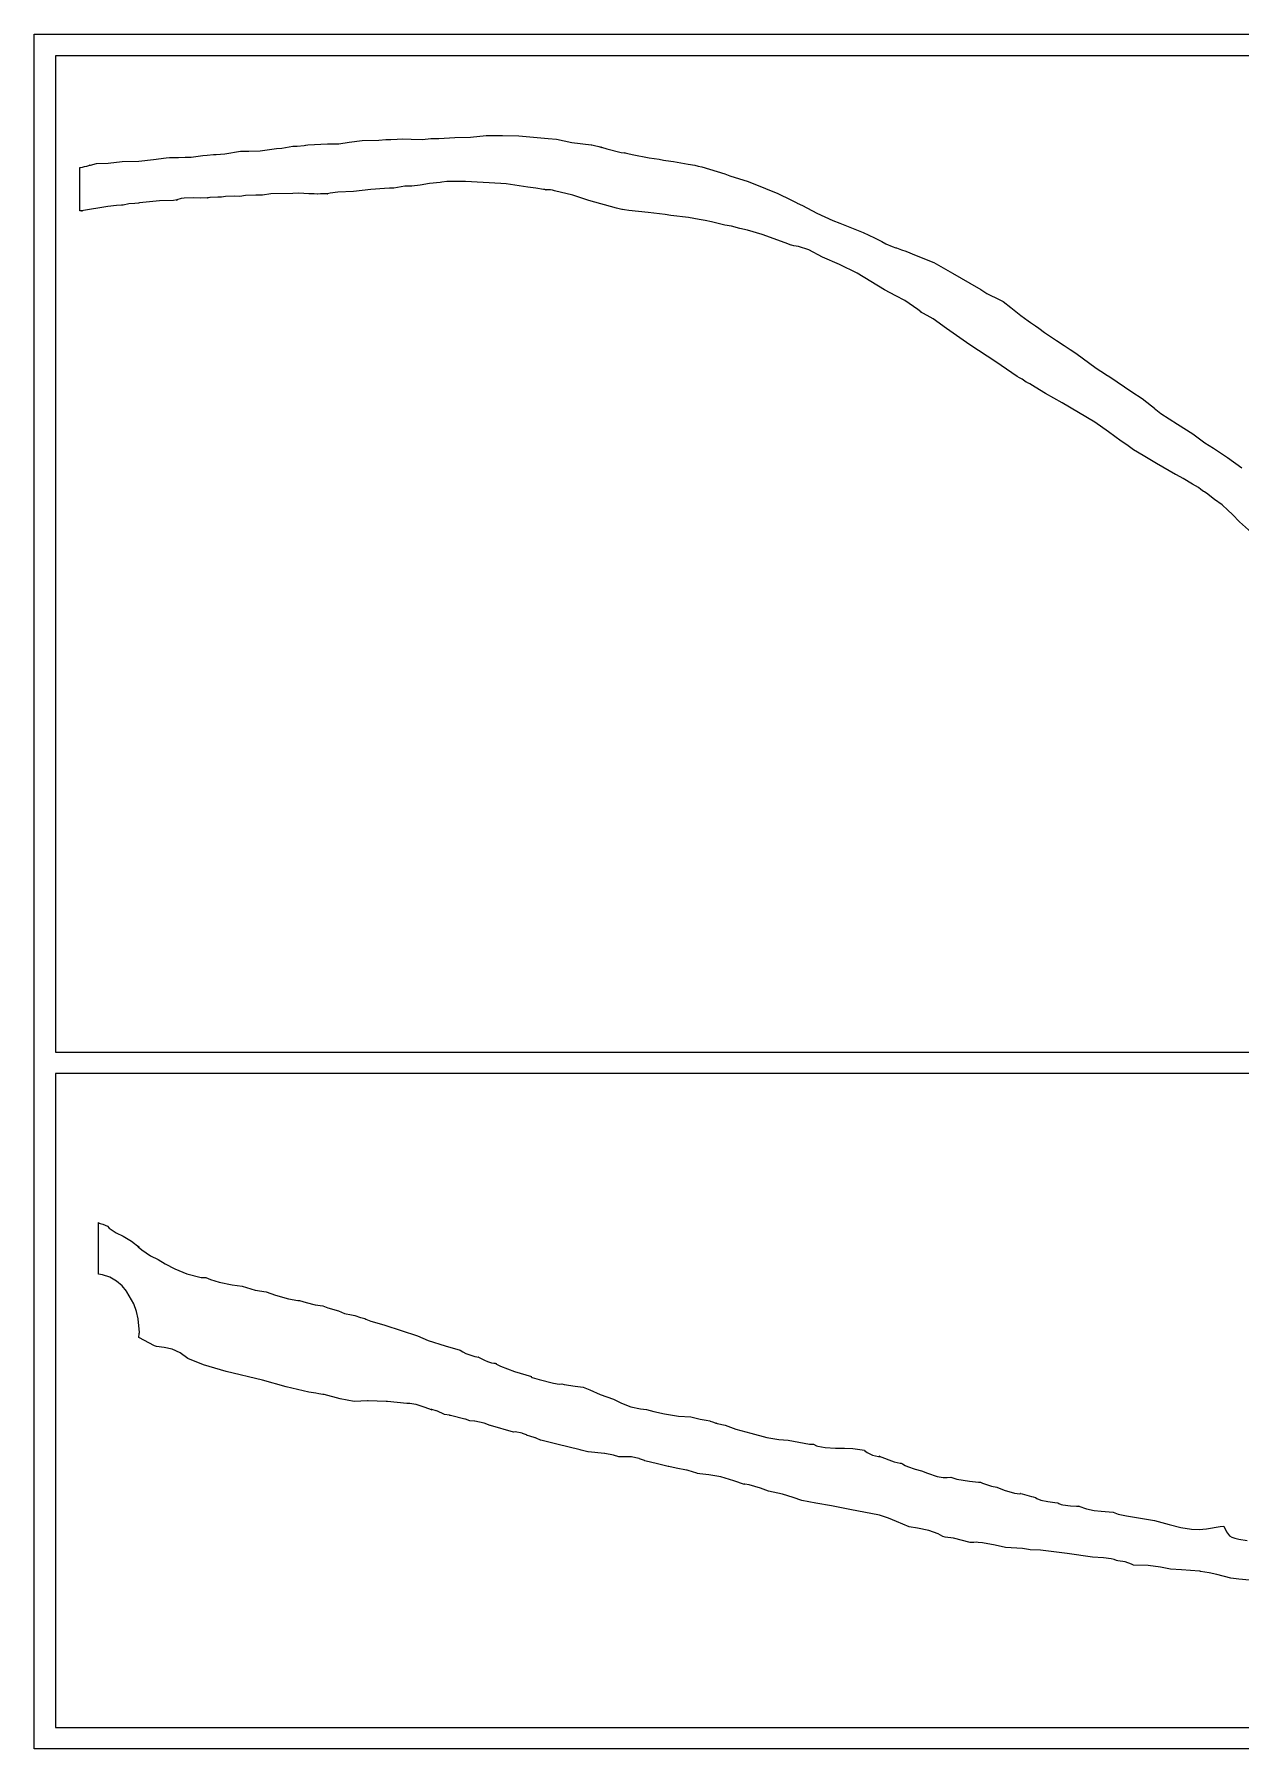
# Model space of a CAD drawing. Extents: x -2 to 804, y 122 to 569.
# Drawn here: x -2 to 223.8, y 121.8 to 442.6 of the extents above; entities that cross this region are included whole.
import ezdxf

# ---------------------------------------------------------------- set-up
doc = ezdxf.new("R2010")
doc.units = 0

msp = doc.modelspace()

# ---------------------------------------------------------------- linework, layer by layer
at = {"layer": '073'}
for p, q in [((-1.99988, 252.148), (-1.99988, 442.608)), ((-1.99988, 442.608), (241.934, 442.608)), ((241.934, 438.607), (1.99988, 438.607)), ((1.99988, 438.607), (1.99988, 252.148)), ((79.64818, 423.37959), (82.55912, 423.69897)), ((82.55912, 423.69897), (85.6323, 423.64417)), ((85.6323, 423.64417), (88.68639, 423.58317)), ((88.68639, 423.58317), (94.17701, 423.09586)), ((33.69388, 420.21888), (36.59707, 420.71651)), ((36.59707, 420.71651), (38.15395, 420.719635)), ((38.15395, 420.719635), (40.2604, 420.81471)), ((40.2604, 420.81471), (43.3088, 421.24312)), ((43.3088, 421.24312), (44.31855, 421.32322)), ((44.31855, 421.32322), (46.41662, 421.66067)), ((46.41662, 421.66067), (47.19848, 421.69377)), ((47.19848, 421.69377), (48.51777, 421.81262)), ((48.51777, 421.81262), (48.74, 421.84362)), ((48.74, 421.84362), (48.8268, 421.86792)), ((48.8268, 421.86792), (49.18647, 421.89632)), ((49.18647, 421.89632), (52.86428, 422.10717)), ((52.86428, 422.10717), (55.01608, 422.13607)), ((55.01608, 422.13607), (56.96635, 422.44354)), ((56.96635, 422.44354), (59.36413, 422.75514)), ((59.36413, 422.75514), (62.52106, 422.78454)), ((62.52106, 422.78454), (63.82019, 422.91167)), ((63.82019, 422.91167), (64.75917, 422.93447)), ((64.75917, 422.93447), (65.91981, 423.01357)), ((65.91981, 423.01357), (66.84016, 423.04717)), ((66.84016, 423.04717), (68.538748, 422.973756)), ((68.538748, 422.973756), (70.69731, 422.93401)), ((70.69731, 422.93401), (72.24655, 423.11538)), ((72.24655, 423.11538), (72.48375, 423.11038)), ((72.48375, 423.11038), (73.71313, 423.11038)), ((73.71313, 423.11038), (76.699, 423.2654)), ((76.699, 423.2654), (79.64818, 423.37959)), ((94.17701, 423.09586), (95.73713, 423.00906)), ((95.73713, 423.00906), (98.64341, 422.39099)), ((98.64341, 422.39099), (102.24267, 421.95226)), ((102.24267, 421.95226), (102.208434, 421.952721)), ((102.208434, 421.952721), (102.358348, 421.918445)), ((102.358348, 421.918445), (102.88396, 421.79724)), ((102.88396, 421.79724), (103.66789, 421.59208)), ((103.66789, 421.59208), (104.23633, 421.43497)), ((104.115246, 421.482668), (104.059948, 421.502045)), ((104.059948, 421.502045), (104.15053, 421.46597)), ((104.23633, 421.43497), (104.115246, 421.482668)), ((104.15053, 421.46597), (105.18407, 421.19623)), ((105.18407, 421.19623), (107.87641, 420.51255)), ((107.87641, 420.51255), (108.401525, 420.443075)), ((108.46551, 420.45205), (108.384114, 420.464925)), ((108.384114, 420.464925), (108.60505, 420.41945)), ((108.401525, 420.443075), (108.46551, 420.45205)), ((108.60505, 420.41945), (109.07891, 420.31145)), ((109.07891, 420.31145), (109.9259, 420.12129)), ((6.4977, 409.588), (6.4977, 417.705)), ((6.4977, 417.705), (6.5282, 417.705)), ((6.5282, 417.705), (6.6274, 417.709)), ((6.6274, 417.709), (6.627706, 417.688813)), ((6.627706, 417.688813), (7.04184, 417.7596)), ((7.04184, 417.7596), (7.37566, 417.8418)), ((7.37566, 417.8418), (7.81027, 417.95499)), ((7.81027, 417.95499), (8.2335, 418.06556)), ((8.2335, 418.06556), (8.37563, 418.10276)), ((8.33495, 418.089235), (8.49395, 418.13526)), ((8.37563, 418.10276), (8.33495, 418.089235)), ((8.49395, 418.13526), (9.62721, 418.43085)), ((9.62721, 418.43085), (11.81777, 418.48875)), ((11.81777, 418.48875), (14.4295, 418.81898)), ((14.4295, 418.81898), (17.58486, 418.86758)), ((17.58486, 418.86758), (20.340591, 419.17354)), ((20.340591, 419.17354), (22.69256, 419.49597)), ((22.69256, 419.49597), (23.312581, 419.554207)), ((23.312581, 419.554207), (23.35298, 419.55537)), ((23.35298, 419.55537), (25.0211, 419.52597)), ((25.0211, 419.52597), (26.21432, 419.60397)), ((26.21432, 419.60397), (27.38634, 419.63647)), ((27.38634, 419.63647), (29.54899, 419.94035)), ((29.54899, 419.94035), (29.552, 419.941)), ((29.552, 419.941), (30.38451, 419.9653)), ((30.38451, 419.9653), (31.51933, 420.08518)), ((31.51933, 420.08518), (31.58703, 420.10208)), ((31.58703, 420.10208), (32.0609, 420.12588)), ((32.0609, 420.12588), (33.69388, 420.21888)), ((109.9259, 420.12129), (113.11949, 419.50013)), ((113.11949, 419.50013), (114.94213, 419.22314)), ((114.94213, 419.22314), (115.78083, 419.03142)), ((115.78083, 419.03142), (117.12906, 418.84127)), ((117.12906, 418.84127), (117.62878, 418.80507)), ((117.62878, 418.80507), (120.36814, 418.31051)), ((120.36814, 418.31051), (121.66367, 418.1312)), ((121.66367, 418.1312), (122.25898, 417.95033)), ((122.25898, 417.95033), (122.96696, 417.79219)), ((122.96696, 417.79219), (127.26746, 416.48994)), ((65.3002, 413.84608), (64.49973, 413.78868)), ((67.34606, 414.16596), (65.3002, 413.84608)), ((68.65813, 414.18056), (67.34606, 414.16596)), ((70.25132, 414.36193), (68.65813, 414.18056)), ((71.97679, 414.68594), (70.25132, 414.36193)), ((73.9777, 414.88181), (71.97679, 414.68594)), ((74.28158, 414.94481), (73.9777, 414.88181)), ((75.21278, 415.05903), (74.28158, 414.94481)), ((78.71036, 415.054384), (75.21278, 415.05903)), ((82.04336, 414.89313), (78.71036, 415.054384)), ((85.3, 414.67247), (82.04336, 414.89313)), ((86.35524, 414.60067), (85.3, 414.67247)), ((90.40204, 413.98364), (86.35524, 414.60067)), ((91.89601, 413.83068), (90.40204, 413.98364)), ((93.31967, 413.59245), (91.89601, 413.83068)), ((127.26746, 416.48994), (128.18369, 416.11169)), ((128.18369, 416.11169), (131.6398, 415.03785)), ((131.6398, 415.03785), (134.88769, 413.76196)), ((14.32349, 410.62844), (13.38351, 410.57784)), ((14.596114, 410.650765), (14.32349, 410.62844)), ((14.61445, 410.65944), (14.596114, 410.650765)), ((15.71205, 410.87441), (14.61445, 410.65944)), ((16.801924, 410.971693), (15.71205, 410.87441)), ((17.487585, 411.032394), (16.801924, 410.971693)), ((17.6706, 411.047), (17.487585, 411.032394)), ((17.67555, 411.04645), (17.6706, 411.047)), ((21.419, 411.4361), (17.67555, 411.04645)), ((24.06276, 411.5038), (21.419, 411.4361)), ((24.76764, 411.65263), (24.06276, 411.5038)), ((24.68604, 411.60563), (24.613148, 411.558449)), ((24.613148, 411.558449), (24.700414, 411.593764)), ((25.48392, 411.89244), (24.68604, 411.60563)), ((24.700414, 411.593764), (24.800893, 411.646761)), ((24.800893, 411.646761), (24.76764, 411.65263)), ((26.04047, 411.96424), (25.48392, 411.89244)), ((27.85897, 412.02414), (26.04047, 411.96424)), ((29.03875, 411.9213), (27.85897, 412.02414)), ((30.54563, 411.989), (29.03875, 411.9213)), ((30.8903, 412.067), (30.395214, 411.984312)), ((30.395214, 411.984312), (30.54563, 411.989)), ((30.89507, 412.06716), (30.8903, 412.067)), ((32.384473, 412.141851), (30.89507, 412.06716)), ((33.07013, 412.10906), (32.384473, 412.141851)), ((33.80445, 412.24497), (33.07013, 412.10906)), ((35.55957, 412.298789), (33.80445, 412.24497)), ((36.50145, 412.23257), (35.55957, 412.298789)), ((37.52153, 412.43413), (36.50145, 412.23257)), ((39.468171, 412.531274), (37.52153, 412.43413)), ((40.74357, 412.51993), (39.468171, 412.531274)), ((42.30884, 412.7411), (40.74357, 412.51993)), ((46.38921, 412.8103), (42.30884, 412.7411)), ((47.54986, 412.8749), (46.38921, 412.8103)), ((49.36008, 412.77), (47.54986, 412.8749)), ((50.41997, 412.7318), (49.36008, 412.77)), ((51.03648, 412.6723), (50.41997, 412.7318)), ((51.071789, 412.692912), (51.03648, 412.6723)), ((51.59612, 412.7328), (51.071789, 412.692912)), ((52.39609, 412.7463), (51.59612, 412.7328)), ((52.843403, 412.76255), (52.39609, 412.7463)), ((52.961071, 412.76655), (52.843403, 412.76255)), ((53.38878, 412.86208), (52.888649, 412.773092)), ((52.888649, 412.773092), (52.91078, 412.7572)), ((52.91078, 412.7572), (52.961071, 412.76655)), ((54.83933, 413.04295), (53.38878, 412.86208)), ((57.78128, 413.22072), (54.83933, 413.04295)), ((60.99141, 413.56798), (57.78128, 413.22072)), ((63.583, 413.73388), (60.99141, 413.56798)), ((64.49973, 413.78868), (63.583, 413.73388)), ((93.37237, 413.59245), (93.31967, 413.59245)), ((93.57391, 413.55005), (93.37237, 413.59245)), ((93.57691, 413.55005), (93.57391, 413.55005)), ((93.79292, 413.51385), (93.57691, 413.55005)), ((93.67102, 413.5177), (93.69842, 413.528)), ((93.75012, 413.4928), (93.67102, 413.5177)), ((93.6984, 413.528), (93.81672, 413.5068)), ((93.69842, 413.528), (93.6984, 413.528)), ((93.81672, 413.5068), (93.75012, 413.4928)), ((93.84152, 413.51085), (93.79292, 413.51385)), ((93.87152, 413.51685), (93.84152, 413.51085)), ((94.09272, 413.53085), (93.87152, 413.51685)), ((94.38519, 413.51685), (94.09272, 413.53085)), ((94.51438, 413.49995), (94.38519, 413.51685)), ((94.60588, 413.48435), (94.51438, 413.49995)), ((94.94282, 413.42495), (94.60588, 413.48435)), ((94.98672, 413.41695), (94.94282, 413.42495)), ((95.38513, 413.34715), (94.98672, 413.41695)), ((98.797171, 412.489282), (95.38513, 413.34715)), ((101.82765, 411.5147), (98.797171, 412.489282)), ((106.98599, 410.08791), (101.82765, 411.5147)), ((134.88769, 413.76196), (137.18985, 412.83229)), ((137.18985, 412.83229), (139.59798, 411.606)), ((139.59798, 411.606), (140.75037, 411.0412)), ((140.75037, 411.0412), (140.78917, 411.0227)), ((140.78917, 411.0227), (141.77514, 410.56277)), ((6.75297, 409.591), (6.4977, 409.588)), ((7.033643, 409.605687), (6.75297, 409.591)), ((6.8646, 409.587), (7.033643, 409.605687)), ((6.86762, 409.58718), (6.8646, 409.587)), ((11.77947, 410.37524), (6.86762, 409.58718)), ((13.38351, 410.57784), (11.77947, 410.37524)), ((107.98696, 409.80369), (106.98599, 410.08791)), ((108.08138, 409.79418), (107.98696, 409.80369)), ((108.49803, 409.73289), (108.08138, 409.79418)), ((109.25614, 409.63939), (108.49803, 409.73289)), ((112.93032, 409.28281), (109.25614, 409.63939)), ((116.10635, 408.91332), (112.93032, 409.28281)), ((117.1497, 408.687), (116.10635, 408.91332)), ((120.46578, 408.32473), (117.1497, 408.687)), ((122.45274, 407.94286), (120.46578, 408.32473)), ((123.5488, 407.76096), (122.45274, 407.94286)), ((124.77353, 407.50153), (123.5488, 407.76096)), ((127.23333, 406.90106), (124.77353, 407.50153)), ((141.77514, 410.56277), (144.460595, 409.140204)), ((144.460595, 409.140204), (147.45595, 407.73917)), ((147.45595, 407.73917), (148.80006, 407.287)), ((128.48751, 406.68609), (127.23333, 406.90106)), ((130.08226, 406.29231), (128.48751, 406.68609)), ((131.46769, 405.9378), (130.08226, 406.29231)), ((134.21274, 405.17609), (131.46769, 405.9378)), ((138.52153, 403.57361), (134.21274, 405.17609)), ((148.80006, 407.287), (151.26708, 406.29687)), ((151.26708, 406.29687), (153.17446, 405.50675)), ((153.17446, 405.50675), (155.24255, 404.49337)), ((155.24255, 404.49337), (156.13552, 404.10062)), ((139.67442, 403.15039), (138.52153, 403.57361)), ((139.757473, 403.138444), (139.67442, 403.15039)), ((140.15245, 403.05689), (139.757473, 403.138444)), ((141.03663, 402.88427), (140.15245, 403.05689)), ((142.95279, 402.2688), (141.03663, 402.88427)), ((145.52523, 400.92213), (142.95279, 402.2688)), ((156.13552, 404.10062), (156.62955, 403.84792)), ((156.62955, 403.84792), (157.41451, 403.42625)), ((157.41451, 403.42625), (158.59945, 402.87021)), ((158.59945, 402.87021), (159.269671, 402.669258)), ((159.269671, 402.669258), (159.37719, 402.66764)), ((159.37719, 402.66764), (160.33784, 402.30487)), ((160.33784, 402.30487), (161.12333, 402.05373)), ((161.12333, 402.05373), (163.0741, 401.20727)), ((163.0741, 401.20727), (166.34937, 399.89314)), ((148.695065, 399.506571), (145.52523, 400.92213)), ((152.00857, 397.89389), (148.695065, 399.506571)), ((157.13433, 394.81656), (152.00857, 397.89389)), ((166.34937, 399.89314), (169.85147, 397.9129)), ((169.85147, 397.9129), (173.12828, 396.04788)), ((159.23862, 393.67864), (157.13433, 394.81656)), ((173.12828, 396.04788), (175.17052, 394.82728)), ((175.17052, 394.82728), (176.31928, 394.1002)), ((160.94756, 392.78567), (159.23862, 393.67864)), ((163.37892, 391.08292), (160.94756, 392.78567)), ((176.31928, 394.1002), (178.7512, 392.89148)), ((178.7512, 392.89148), (179.34133, 392.63828)), ((179.34133, 392.63828), (180.796926, 391.514915)), ((180.796926, 391.514915), (182.65327, 389.99192)), ((163.933284, 390.683599), (163.37892, 391.08292)), ((166.22371, 389.33834), (163.90705, 390.66332)), ((163.90705, 390.66332), (163.998698, 390.617709)), ((163.998698, 390.617709), (163.933284, 390.683599)), ((168.73984, 387.55497), (166.22371, 389.33834)), ((182.65327, 389.99192), (184.05164, 389.01473)), ((184.05164, 389.01473), (184.48778, 388.68297)), ((184.48778, 388.68297), (185.40919, 388.02615)), ((173.10909, 384.48747), (168.73984, 387.55497)), ((185.40919, 388.02615), (186.05618, 387.60705)), ((186.05618, 387.60705), (187.09435, 386.80092)), ((187.09435, 386.80092), (189.33195, 385.34052)), ((189.33195, 385.34052), (190.7825, 384.38347)), ((177.95686, 381.34812), (173.10909, 384.48747)), ((190.7825, 384.38347), (191.88166, 383.6414)), ((191.88166, 383.6414), (192.95446, 382.95877)), ((192.95446, 382.95877), (196.76353, 380.15015)), ((181.97571, 378.57619), (177.95686, 381.34812)), ((182.38759, 378.35346), (181.97571, 378.57619)), ((196.76353, 380.15015), (198.48383, 379.00707)), ((198.48383, 379.00707), (198.593129, 378.956041)), ((198.593129, 378.956041), (198.59805, 378.95227)), ((198.59805, 378.95227), (199.34581, 378.49647)), ((182.93483, 378.04911), (182.38759, 378.35346)), ((183.64383, 377.53439), (182.93483, 378.04911)), ((183.67693, 377.51799), (183.64383, 377.53439)), ((183.70283, 377.51799), (183.67693, 377.51799)), ((183.85992, 377.46579), (183.70283, 377.51799)), ((183.88582, 377.41409), (183.85992, 377.46579)), ((183.89382, 377.40609), (183.88582, 377.41409)), ((184.11033, 377.32239), (183.89382, 377.40609)), ((184.19403, 377.28159), (184.11033, 377.32239)), ((184.371909, 377.188252), (184.19403, 377.28159)), ((185.36811, 376.59326), (184.35577, 377.19219)), ((184.35577, 377.19219), (184.371909, 377.188252)), ((187.29306, 375.41917), (185.36811, 376.59326)), ((190.4076, 373.67975), (187.29306, 375.41917)), ((199.34581, 378.49647), (203.44166, 375.70801)), ((203.44166, 375.70801), (205.35991, 374.4528)), ((196.52246, 370.01588), (190.4076, 373.67975)), ((205.35991, 374.4528), (207.13603, 373.08181)), ((207.13603, 373.08181), (207.58871, 372.7025)), ((207.58871, 372.7025), (207.569035, 372.72565)), ((207.569035, 372.72565), (207.60831, 372.6792)), ((207.60831, 372.6792), (208.85733, 371.67511)), ((199.08052, 368.242336), (196.52246, 370.01588)), ((208.85733, 371.67511), (212.009735, 369.659836)), ((212.009735, 369.659836), (214.84714, 367.87329)), ((201.46272, 366.47399), (199.08052, 368.242336)), ((202.49005, 365.81303), (201.46272, 366.47399)), ((203.74322, 364.88287), (202.49005, 365.81303)), ((214.84714, 367.87329), (217.07181, 366.17363)), ((217.07181, 366.17363), (218.70376, 365.16234)), ((205.56635, 363.78421), (203.74322, 364.88287)), ((208.08455, 362.32229), (205.56635, 363.78421)), ((218.70376, 365.16234), (221.35527, 363.4348)), ((221.35527, 363.4348), (224.01867, 361.45919)), ((211.60215, 360.23716), (208.08455, 362.32229)), ((211.80834, 360.15706), (211.60215, 360.23716)), ((213.0155, 359.51421), (211.80834, 360.15706)), ((214.81438, 358.44037), (213.0155, 359.51421)), ((215.92645, 357.79082), (214.81438, 358.44037)), ((216.3719, 357.42855), (215.92645, 357.79082)), ((216.84989, 357.08438), (216.3719, 357.42855)), ((217.02507, 356.99968), (216.84989, 357.08438)), ((217.67362, 356.54957), (217.02507, 356.99968)), ((218.35471, 356.01887), (217.67362, 356.54957)), ((218.90713, 355.57807), (218.35471, 356.01887)), ((220.3458, 354.54091), (218.90713, 355.57807)), ((221.429706, 353.580346), (220.3458, 354.54091)), ((222.25421, 352.73637), (221.429706, 353.580346)), ((223.61795, 351.37419), (222.25421, 352.73637)), ((225.8504, 349.38516), (223.61795, 351.37419)), ((-1.99988, 248.149), (-1.99988, 252.148)), ((1.99988, 252.148), (800, 252.148)), ((-1.99988, 121.824), (-1.99988, 248.149)), ((800, 248.148), (1.99988, 248.149)), ((1.99988, 248.149), (1.99988, 125.824)), ((10.03575, 210.59611), (10.0354, 220.259)), ((10.0354, 220.259), (10.17131, 220.1892)), ((10.17131, 220.1892), (10.33721, 220.1189)), ((10.33721, 220.1189), (10.56406, 220.0435)), ((10.56406, 220.0435), (10.83018, 219.9851)), ((10.83018, 219.9851), (10.83418, 219.9851)), ((10.83418, 219.9851), (11.7349, 219.58201)), ((11.7349, 219.58201), (12.032329, 219.244361)), ((12.032329, 219.244361), (13.35029, 218.33765)), ((13.35029, 218.33765), (14.66444, 217.74337)), ((14.66444, 217.74337), (16.195991, 216.779765)), ((16.195991, 216.779765), (17.64772, 215.65305)), ((17.64772, 215.65305), (17.461468, 215.792701)), ((17.461468, 215.792701), (17.465962, 215.742188)), ((17.465962, 215.742188), (18.10865, 215.13783)), ((18.10865, 215.13783), (19.755429, 214.043239)), ((19.755429, 214.043239), (21.18446, 213.33846)), ((21.18446, 213.33846), (22.507013, 212.562156)), ((22.507013, 212.562156), (24.28246, 211.60163)), ((10.7551, 210.51441), (10.03575, 210.59611)), ((10.7581, 210.51441), (10.7551, 210.51441)), ((10.7631, 210.51441), (10.7581, 210.51441)), ((10.7701, 210.51041), (10.7631, 210.51441)), ((12.169667, 210.032657), (10.7701, 210.51041)), ((13.38439, 209.31357), (12.169667, 210.032657)), ((13.42159, 209.28357), (13.38439, 209.31357)), ((14.427314, 208.40293), (13.42159, 209.28357)), ((24.28246, 211.60163), (26.56021, 210.685121)), ((26.56021, 210.685121), (29.21497, 210.01204)), ((29.21497, 210.01204), (30.11207, 209.96084)), ((30.11207, 209.96084), (30.96784, 209.58826)), ((30.96784, 209.58826), (32.57756, 209.0901)), ((32.57756, 209.0901), (35.03887, 208.623534)), ((35.03887, 208.623534), (36.93027, 208.37128)), ((15.25867, 207.41702), (14.427314, 208.40293)), ((15.28817, 207.38762), (15.25867, 207.41702)), ((15.32227, 207.32772), (15.28817, 207.38762)), ((16.62452, 205.03688), (15.32227, 207.32772)), ((36.93027, 208.37128), (39.34665, 207.63127)), ((39.34665, 207.63127), (41.39098, 207.31036)), ((41.39098, 207.31036), (43.172295, 206.673313)), ((43.172295, 206.673313), (45.5747, 205.97556)), ((45.5747, 205.97556), (47.35288, 205.69495)), ((47.35288, 205.69495), (47.62522, 205.70395)), ((47.62522, 205.70395), (48.903646, 205.29639)), ((17.132764, 203.660071), (16.62452, 205.03688)), ((17.47666, 202.23653), (17.132764, 203.660071)), ((17.67044, 199.68839), (17.47666, 202.23653)), ((48.903646, 205.29639), (50.59455, 204.8549)), ((50.59455, 204.8549), (51.98361, 204.69988)), ((51.98361, 204.69988), (52.92722, 204.32161)), ((52.92722, 204.32161), (54.91935, 203.76196)), ((54.91935, 203.76196), (56.06965, 203.28034)), ((56.06965, 203.28034), (57.368708, 202.98205)), ((57.368708, 202.98205), (58.00856, 202.89172)), ((58.00856, 202.89172), (59.05914, 202.52223)), ((59.05914, 202.52223), (59.37799, 202.43543)), ((59.37799, 202.43543), (59.88493, 202.34083)), ((59.88493, 202.34083), (60.066004, 202.214482)), ((60.066004, 202.214482), (60.98099, 201.82301)), ((17.59884, 198.79076), (17.66344, 199.48789)), ((17.66344, 199.48789), (17.67044, 199.68839)), ((60.98099, 201.82301), (62.575048, 201.354514)), ((62.575048, 201.354514), (63.63767, 201.09181)), ((63.63767, 201.09181), (69.73808, 199.06712)), ((69.73808, 199.06712), (71.74571, 198.20672)), ((20.517, 197.17948), (17.59884, 198.79076)), ((20.85082, 197.0596), (20.517, 197.17948)), ((22.327055, 196.923907), (20.85082, 197.0596)), ((23.81601, 196.57385), (22.327055, 196.923907)), ((25.334081, 195.881516), (23.81601, 196.57385)), ((26.7192, 194.80858), (25.334081, 195.881516)), ((71.74571, 198.20672), (74.901299, 197.233727)), ((74.901299, 197.233727), (77.74119, 196.42542)), ((77.74119, 196.42542), (78.22024, 196.0885)), ((78.22024, 196.0885), (78.79696, 195.79394)), ((78.79696, 195.79394), (80.472675, 195.221031)), ((29.64408, 193.67169), (26.7192, 194.80858)), ((33.9203, 192.37463), (29.64408, 193.67169)), ((80.472675, 195.221031), (81.24125, 195.0684)), ((81.24125, 195.0684), (81.12623, 195.116592)), ((81.12623, 195.116592), (81.26086, 195.046495)), ((81.26086, 195.046495), (81.8004, 194.7728)), ((81.8004, 194.7728), (82.27323, 194.52785)), ((82.27323, 194.52785), (82.83341, 194.27671)), ((82.83341, 194.27671), (83.58427, 194.03538)), ((83.58427, 194.03538), (84.03745, 193.94238)), ((84.03745, 193.94238), (84.26123, 193.93838)), ((84.26123, 193.93838), (84.48808, 193.84688)), ((84.48808, 193.84688), (84.402697, 193.864281)), ((84.402697, 193.864281), (84.501646, 193.783948)), ((84.501646, 193.783948), (85.28649, 193.40246)), ((85.28649, 193.40246), (87.87805, 192.42681)), ((40.73953, 190.76231), (33.9203, 192.37463)), ((45.137679, 189.562851), (40.73953, 190.76231)), ((49.40256, 188.54952), (45.137679, 189.562851)), ((87.87805, 192.42681), (91.07787, 191.44806)), ((91.07787, 191.44806), (90.992722, 191.424419)), ((90.992722, 191.424419), (91.208303, 191.267755)), ((91.208303, 191.267755), (92.51238, 190.8977)), ((92.51238, 190.8977), (95.21663, 190.21299)), ((95.21663, 190.21299), (96.27564, 190.049629)), ((96.27564, 190.049629), (96.73333, 190.07244)), ((96.73333, 190.07244), (97.19428, 189.94737)), ((97.19428, 189.94737), (99.255578, 189.630979)), ((99.255578, 189.630979), (100.75787, 189.47919)), ((100.75787, 189.47919), (101.96412, 188.987293)), ((50.7286, 188.3454), (49.40256, 188.54952)), ((51.2779, 188.2534), (50.7286, 188.3454)), ((52.04169, 188.12523), (51.2779, 188.2534)), ((52.23754, 188.09213), (52.04169, 188.12523)), ((55.272614, 187.310305), (52.23754, 188.09213)), ((57.89353, 186.77541), (55.272614, 187.310305)), ((60.34349, 186.88963), (57.89353, 186.77541)), ((60.50576, 186.88663), (60.34349, 186.88963)), ((63.86681, 186.82153), (60.50576, 186.88663)), ((64.12105, 186.80963), (63.86681, 186.82153)), ((67.75803, 186.42413), (64.12105, 186.80963)), ((67.86759, 186.41223), (67.75803, 186.42413)), ((67.89089, 186.40923), (67.86759, 186.41223)), ((68.316137, 186.410187), (67.89089, 186.40923)), ((69.39933, 186.25315), (68.316137, 186.410187)), ((69.43753, 186.24915), (69.39933, 186.25315)), ((69.49123, 186.23065), (69.43753, 186.24915)), ((71.178559, 185.696326), (69.49123, 186.23065)), ((101.96412, 188.987293), (103.90189, 188.11183)), ((103.90189, 188.11183), (106.42008, 187.19717)), ((106.42008, 187.19717), (107.889794, 186.501034)), ((107.889794, 186.501034), (109.67879, 185.77813)), ((72.34325, 185.24931), (71.178559, 185.696326)), ((72.4363, 185.275359), (72.314982, 185.277009)), ((72.314982, 185.277009), (72.38765, 185.23371)), ((72.38765, 185.23371), (72.34325, 185.24931)), ((73.24392, 185.04922), (72.4363, 185.275359)), ((73.27232, 185.04322), (73.24392, 185.04922)), ((73.44544, 184.96672), (73.27232, 185.04322)), ((74.68723, 184.41742), (73.44544, 184.96672)), ((74.77043, 184.38072), (74.68723, 184.41742)), ((74.78793, 184.37772), (74.77043, 184.38072)), ((75.69277, 184.21545), (74.78793, 184.37772)), ((75.77807, 184.19935), (75.69277, 184.21545)), ((75.90674, 184.16785), (75.77807, 184.19935)), ((78.58461, 183.51414), (75.90674, 184.16785)), ((78.70399, 183.48474), (78.58461, 183.51414)), ((78.72359, 183.47674), (78.70399, 183.48474)), ((79.54472, 183.19253), (78.72359, 183.47674)), ((80.40771, 183.12383), (79.54472, 183.19253)), ((80.44031, 183.12383), (80.40771, 183.12383)), ((80.46091, 183.11783), (80.44031, 183.12383)), ((82.194581, 182.7139), (80.46091, 183.11783)), ((109.67879, 185.77813), (111.464645, 185.396683)), ((111.464645, 185.396683), (112.62125, 185.28513)), ((112.62125, 185.28513), (113.946055, 184.908996)), ((113.946055, 184.908996), (115.93785, 184.48157)), ((115.93785, 184.48157), (118.56611, 184.07487)), ((118.56611, 184.07487), (120.88121, 183.93793)), ((120.88121, 183.93793), (122.61547, 183.49454)), ((122.61547, 183.49454), (123.7689, 183.30748)), ((123.7689, 183.30748), (124.41794, 183.15865)), ((124.41794, 183.15865), (124.51204, 183.12555)), ((124.51204, 183.12555), (124.9735, 182.96381)), ((124.9735, 182.96381), (125.43912, 182.80051)), ((83.33981, 182.31066), (82.194581, 182.7139)), ((83.37961, 182.29926), (83.33981, 182.31066)), ((87.70028, 181.04818), (83.37961, 182.29926)), ((88.026072, 181.089596), (87.70028, 181.04818)), ((89.35133, 180.83423), (88.026072, 181.089596)), ((89.37193, 180.83123), (89.35133, 180.83423)), ((89.39883, 180.81933), (89.37193, 180.83123)), ((90.161224, 180.527609), (89.39883, 180.81933)), ((90.26544, 180.4364), (90.161224, 180.527609)), ((90.35074, 180.4018), (90.26544, 180.4364)), ((90.72745, 180.3134), (90.35074, 180.4018)), ((90.78225, 180.297), (90.72745, 180.3134)), ((91.73724, 180.00657), (90.78225, 180.297)), ((91.83544, 179.97657), (91.73724, 180.00657)), ((91.93314, 179.93367), (91.83544, 179.97657)), ((92.76978, 179.56624), (91.93314, 179.93367)), ((125.43912, 182.80051), (125.59776, 182.74521)), ((125.59776, 182.74521), (125.65046, 182.72671)), ((125.67736, 182.71771), (125.648449, 182.72211)), ((125.648449, 182.72211), (125.83394, 182.67011)), ((125.65046, 182.72671), (125.67736, 182.71771)), ((125.83394, 182.67011), (125.838, 182.67)), ((125.838, 182.67), (127.30509, 182.36459)), ((127.30509, 182.36459), (129.31272, 181.61527)), ((129.31272, 181.61527), (132.14563, 180.88975)), ((132.14563, 180.88975), (135.12373, 180.0252)), ((135.12373, 180.0252), (137.361482, 179.703956)), ((137.361482, 179.703956), (139.1266, 179.54874)), ((92.79868, 179.55324), (92.76978, 179.56624)), ((95.83623, 178.80963), (92.79868, 179.55324)), ((100.20391, 177.72235), (95.83623, 178.80963)), ((100.34036, 177.68825), (100.20391, 177.72235)), ((101.61314, 177.37199), (100.34036, 177.68825)), ((101.69374, 177.35189), (101.61314, 177.37199)), ((104.7597, 177.0899), (101.69374, 177.35189)), ((104.7871, 177.0829), (104.7597, 177.0899)), ((106.387876, 176.736014), (104.7871, 177.0829)), ((107.44587, 176.42041), (106.387876, 176.736014)), ((108.73002, 176.46321), (107.49857, 176.40741)), ((109.812384, 176.411326), (108.73002, 176.46321)), ((139.1266, 179.54874), (143.12067, 178.83043)), ((143.12067, 178.83043), (143.86997, 178.79323)), ((143.86997, 178.79323), (144.414999, 178.49182)), ((144.414999, 178.49182), (144.65027, 178.4413)), ((144.65027, 178.4413), (146.0595, 178.21395)), ((146.0595, 178.21395), (147.966794, 178.059665)), ((147.966794, 178.059665), (149.681971, 178.028771)), ((149.681971, 178.028771), (151.202608, 177.996672)), ((151.202608, 177.996672), (152.52628, 177.83877)), ((152.52628, 177.83877), (153.41615, 177.65634)), ((153.41615, 177.65634), (153.42615, 177.64934)), ((153.42615, 177.64934), (153.914923, 177.238099)), ((153.914923, 177.238099), (154.88344, 176.75071)), ((154.88344, 176.75071), (156.041685, 176.472549)), ((156.041685, 176.472549), (156.239692, 176.479651)), ((156.239692, 176.479651), (156.17069, 176.53365)), ((156.17069, 176.53365), (158.92865, 175.51305)), ((107.49857, 176.40741), (107.44587, 176.42041)), ((111.18154, 176.12473), (109.812384, 176.411326)), ((111.20114, 176.12173), (111.18154, 176.12473)), ((111.29934, 176.08353), (111.20114, 176.12173)), ((112.21403, 175.72955), (111.29934, 176.08353)), ((112.25223, 175.71495), (112.21403, 175.72955)), ((114.64382, 175.12377), (112.25223, 175.71495)), ((116.63129, 174.63233), (114.64382, 175.12377)), ((116.76668, 174.59873), (116.63129, 174.63233)), ((118.12319, 174.33261), (116.76668, 174.59873)), ((120.10085, 173.94452), (118.12319, 174.33261)), ((120.10485, 173.94452), (120.10085, 173.94452)), ((120.12815, 173.93952), (120.10485, 173.94452)), ((120.15505, 173.93452), (120.12815, 173.93952)), ((120.17145, 173.93152), (120.15505, 173.93452)), ((120.21795, 173.92252), (120.17145, 173.93152)), ((120.38072, 173.89052), (120.21795, 173.92252)), ((121.99253, 173.40165), (120.38072, 173.89052)), ((122.11292, 173.33555), (121.99253, 173.40165)), ((122.5558, 173.24155), (122.11292, 173.33555)), ((124.243875, 173.037919), (122.5558, 173.24155)), ((158.92865, 175.51305), (160.09501, 175.22264)), ((160.09501, 175.22264), (160.25675, 175.22264)), ((160.25675, 175.22264), (160.50067, 175.1012)), ((160.50067, 175.1012), (161.02984, 174.83712)), ((161.02984, 174.83712), (161.43134, 174.64387)), ((161.43134, 174.64387), (162.89174, 174.10229)), ((162.89174, 174.10229), (164.07511, 173.83668)), ((164.07511, 173.83668), (165.2111, 173.393415)), ((165.2111, 173.393415), (167.02791, 172.78041)), ((126.48422, 172.68137), (124.243875, 173.037919)), ((128.953569, 171.926212), (126.48422, 172.68137)), ((130.95218, 171.28456), (128.953569, 171.926212)), ((131.005175, 171.322344), (130.882706, 171.31615)), ((130.882706, 171.31615), (130.95218, 171.28456)), ((131.82086, 171.20706), (131.005175, 171.322344)), ((133.927555, 170.593137), (131.82086, 171.20706)), ((135.43356, 170.02315), (133.927555, 170.593137)), ((138.01893, 169.44747), (135.43356, 170.02315)), ((167.02791, 172.78041), (168.107772, 172.589126)), ((168.107772, 172.589126), (168.900164, 172.562342)), ((168.900164, 172.562342), (169.53782, 172.65068)), ((169.53782, 172.65068), (170.70778, 172.26725)), ((170.70778, 172.26725), (173.06268, 171.88226)), ((173.06268, 171.88226), (174.706, 171.72208)), ((174.706, 171.72208), (175.09769, 171.70568)), ((175.09769, 171.70568), (175.48321, 171.49071)), ((175.48321, 171.49071), (177.175506, 170.978527)), ((177.175506, 170.978527), (178.15333, 170.77239)), ((178.15333, 170.77239), (179.556902, 170.201395)), ((179.556902, 170.201395), (181.49473, 169.61897)), ((140.033325, 168.842352), (138.01893, 169.44747)), ((141.6492, 168.29458), (140.033325, 168.842352)), ((144.289551, 167.745845), (141.6492, 168.29458)), ((147.23954, 167.2998), (144.289551, 167.745845)), ((150.63057, 166.58717), (147.23954, 167.2998)), ((181.49473, 169.61897), (182.501334, 169.510632)), ((182.501334, 169.510632), (182.67294, 169.55537)), ((182.67294, 169.55537), (182.611953, 169.55537)), ((182.611953, 169.55537), (182.93702, 169.49027)), ((182.93702, 169.49027), (183.769, 169.28255)), ((183.769, 169.28255), (184.687642, 169.035285)), ((184.687642, 169.035285), (184.967218, 168.959253)), ((184.967218, 168.959253), (184.94981, 168.96886)), ((184.94981, 168.96886), (185.43299, 168.80659)), ((185.43299, 168.80659), (185.63402, 168.64691)), ((185.63402, 168.64691), (186.4324, 168.33169)), ((186.4324, 168.33169), (187.69126, 168.08105)), ((187.69126, 168.08105), (189.04259, 167.89812)), ((189.04259, 167.89812), (189.58467, 167.82162)), ((189.58467, 167.82162), (189.78517, 167.68311)), ((189.78517, 167.68311), (190.23115, 167.51981)), ((190.23115, 167.51981), (190.54018, 167.45521)), ((190.54018, 167.45521), (191.97936, 167.27331)), ((191.97936, 167.27331), (193.07748, 167.23251)), ((193.07748, 167.23251), (193.502236, 167.203547)), ((193.502236, 167.203547), (193.590467, 167.198127)), ((193.590467, 167.198127), (193.51777, 167.22011)), ((193.51777, 167.22011), (194.94766, 166.69716)), ((156.18681, 165.49577), (150.63057, 166.58717)), ((157.912352, 164.974688), (156.18681, 165.49577)), ((159.387466, 164.359861), (157.912352, 164.974688)), ((161.77303, 163.3481), (159.387466, 164.359861)), ((194.94766, 166.69716), (196.376485, 166.392268)), ((196.376485, 166.392268), (197.691459, 166.243061)), ((197.691459, 166.243061), (199.91325, 166.08531)), ((199.91325, 166.08531), (199.94005, 166.06571)), ((199.94005, 166.06571), (200.87644, 165.73654)), ((200.87644, 165.73654), (202.44534, 165.42598)), ((202.44534, 165.42598), (207.70136, 164.54076)), ((207.70136, 164.54076), (210.43244, 163.75474)), ((210.43244, 163.75474), (212.588864, 163.229061)), ((163.297693, 163.094132), (161.77303, 163.3481)), ((165.46791, 162.68148), (163.297693, 163.094132)), ((167.193165, 162.005732), (165.46791, 162.68148)), ((168.07188, 161.53478), (167.193165, 162.005732)), ((168.52093, 161.39939), (168.07188, 161.53478)), ((170.08261, 161.21077), (168.52093, 161.39939)), ((173.19559, 160.43356), (170.08261, 161.21077)), ((173.54957, 160.40096), (173.19559, 160.43356)), ((173.83638, 160.42936), (173.54957, 160.40096)), ((174.39862, 160.44286), (173.83638, 160.42936)), ((174.65495, 160.41956), (174.39862, 160.44286)), ((175.46883, 160.32706), (174.65495, 160.41956)), ((212.588864, 163.229061), (214.61772, 162.91657)), ((214.61772, 162.91657), (216.044659, 162.842735)), ((216.044659, 162.842735), (217.411094, 162.953394)), ((217.411094, 162.953394), (219.95642, 163.37802)), ((219.95642, 163.37802), (220.66024, 163.46592)), ((220.66024, 163.46592), (221.14135, 162.37605)), ((221.14135, 162.37605), (221.734504, 161.67809)), ((221.734504, 161.67809), (222.16817, 161.43244)), ((222.16817, 161.43244), (222.68906, 161.22006)), ((222.68906, 161.22006), (223.44767, 161.03401)), ((223.44767, 161.03401), (225.01607, 160.80043)), ((177.84312, 159.900145), (175.46883, 160.32706)), ((179.80191, 159.5023), (177.84312, 159.900145)), ((182.95933, 159.3054), (179.80191, 159.5023)), ((184.10191, 159.11834), (182.95933, 159.3054)), ((184.42126, 159.04654), (184.10191, 159.11834)), ((186.31935, 159.00364), (184.42126, 159.04654)), ((191.322896, 158.333249), (186.31935, 159.00364)), ((196.065, 157.6735), (191.322896, 158.333249)), ((198.11396, 157.56653), (196.065, 157.6735)), ((199.54488, 157.37997), (198.11396, 157.56653)), ((200.12521, 157.24458), (199.54488, 157.37997)), ((200.58101, 157.04046), (200.12521, 157.24458)), ((200.7872, 156.98566), (200.58101, 157.04046)), ((202.19486, 156.7619), (200.7872, 156.98566)), ((203.381371, 156.370055), (202.19486, 156.7619)), ((203.76995, 156.18416), (203.381371, 156.370055)), ((206.49383, 156.11126), (203.76995, 156.18416)), ((208.810964, 155.765676), (206.49383, 156.11126)), ((210.65895, 155.41779), (208.810964, 155.765676)), ((212.711, 155.27), (210.65895, 155.41779)), ((212.71489, 155.27025), (212.711, 155.27)), ((216.08573, 155.02683), (212.71489, 155.27025)), ((216.2418, 155.01543), (216.08573, 155.02683)), ((216.2723, 155.00943), (216.2418, 155.01543)), ((217.893055, 154.754556), (216.2723, 155.00943)), ((219.35946, 154.4012), (217.893055, 154.754556)), ((221.9815, 153.72371), (219.35946, 154.4012)), ((223.45118, 153.57438), (221.9815, 153.72371)), ((225.449, 153.37182), (223.45118, 153.57438)), ((1.99988, 125.824), (800, 125.824)), ((804, 121.824), (-1.99988, 121.824))]:
    msp.add_line(p, q, dxfattribs=at)

doc.saveas('drawing.dxf')
